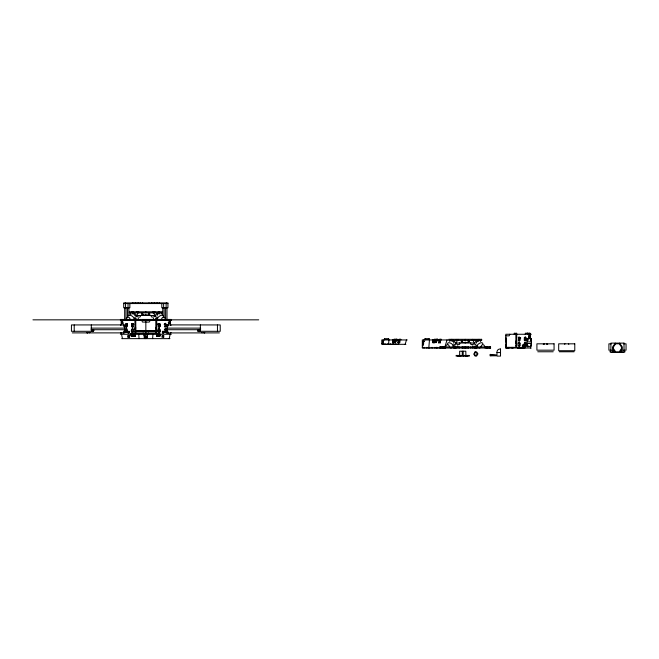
<?xml version="1.0" encoding="UTF-8"?>
<svg xmlns="http://www.w3.org/2000/svg" width="659" height="659" viewBox="0 0 659 659"><rect width="100%" height="100%" fill="white"/><g stroke="black" fill="none" stroke-linecap="round" stroke-linejoin="round"><path stroke-width="0.99" d="M396.767 339.953L396.8 339.294L396.94 339.953M400.219 339.953L400.252 339.294M437.312 339.953L437.345 339.294L437.419 339.953M440.764 339.953L440.797 339.294M135.095 334.261L134.922 336.074A1.038 0.98 48.4 0 1 134.214 336.378M135.293 334.261L135.12 336.074A1.038 0.98 48.4 0 1 134.411 336.378L131.94 336.345M432.872 339.953L433.045 341.766A1.038 0.98 -48.4 0 0 433.754 342.07L435.961 342.07M157.452 336.378A1.038 0.98 -48.4 0 1 156.751 336.074L156.57 334.261M393.407 342.07A1.038 0.98 -48.4 0 1 392.698 341.766L392.525 339.953M433.951 342.07A1.038 0.98 -48.4 0 1 433.243 341.766L433.07 339.953M159.766 336.238L160.401 334.261M159.527 336.345L160.351 335.851L160.598 334.261M395.474 342.037L396.347 339.953M392.5 341.766A1.038 0.98 -48.4 0 0 393.209 342.07L395.919 341.93L396.545 339.953M436.266 341.93L436.892 339.953M436.019 342.037L436.958 341.288L437.032 339.294M152.608 338.635L152.995 333.602M388.555 344.319L388.942 339.953M428.77 348.026L429.487 339.953M125.647 324.203C128.587 320.562 125.712 332.68 125.647 324.203L127.517 324.236M125.647 329.5C128.587 325.851 125.712 337.976 125.647 329.5L126.825 328.734M127.261 326.526L127.195 323.808M164.791 329.5C167.732 325.851 164.857 337.976 164.791 329.5L164.388 329.5M164.404 323.997C166.192 321.543 166.192 328.989 164.404 326.526M166.019 326.32C163.078 329.97 165.953 317.852 166.019 326.32L165.615 326.32M164.404 329.294C166.192 326.831 166.192 334.286 164.404 331.823M524.317 346.403C522.752 342.622 526.549 340.637 525.594 345.382C525.8 346.873 523.518 345.646 524.77 345.382C527.711 349.031 524.836 336.906 524.77 345.382M525.594 340.085C522.661 343.734 525.528 331.617 525.594 340.085L525.997 340.085C525.931 331.617 523.065 343.734 525.997 340.085M527.892 338.66L526.936 340.662L526.936 338.66C532.324 335.752 532.876 347.623 528.394 346.708L526.936 343.496L526.936 341.873L528.444 338.66M204.29 332.886L204.339 332.433M133.439 326.526C130.993 329.236 131.1 321.271 133.439 323.997M132.912 327.095C128.686 324.78 135.54 320.562 132.879 327.012M132.508 328.709C136.8 334.072 127.838 332.663 132.723 328.709M133.439 331.823C131.924 333.841 130.976 329.385 132.525 328.734M158.951 328.709C164.116 333.438 154.008 333.363 159.157 328.709M158.786 332.309L158.407 329.5L158.967 328.734M158.753 323.437C160.672 323.067 160.672 327.465 158.753 327.095M518.946 340.851L518.394 340.085L518.765 337.284M519.333 346.148C517.554 346.313 517.801 341.617 519.671 342.705C520.602 343.784 519.992 347.268 518.279 345.777M518.74 337.202C520.585 336.873 520.659 340.892 518.93 340.884M161.883 337.013L162.369 335.851M398.151 342.837L398.324 341.543L399.881 341.543L399.708 342.837L397.632 342.548M438.696 342.837L438.869 341.543L440.426 341.543L440.253 342.837L438.482 342.787M432.774 342.738L433.144 339.953M162.205 337.144L163.753 337.144L163.613 335.719M156.685 336.115L156.941 334.261M392.509 342.738L392.888 339.953M433.054 342.738L433.433 339.953M525.239 334.261L525.388 333.207L530.042 333.207L530.223 337.993M527.513 334.261L527.661 333.207L527.908 334.261M156.957 336.115L157.221 334.261M392.78 342.738L393.168 339.953M433.325 342.738L433.721 339.953M157.229 336.115L157.501 334.261M393.052 342.738L393.448 339.953M433.597 342.738L433.993 339.953M157.501 336.115L157.773 334.261M158.349 334.261L158.448 333.602M393.316 342.738L393.728 339.953M397.484 339.953L397.336 339.294L394.057 339.294L393.571 342.738M433.861 342.738L434.273 339.953M438.029 339.953L437.881 339.294L434.602 339.294L434.116 342.738M434.841 339.953L434.94 339.294L434.783 339.953M157.765 336.115L157.938 333.602M145.038 336.98L144.041 337.639M423.127 342.235L424.124 341.296M158.02 336.115L158.399 333.602M393.827 342.738L394.354 339.294L394.296 342.738M434.372 342.738L434.66 340.884M394.074 342.738L394.37 340.884M505.857 341.873L506.474 337.993L505.815 337.993M506.441 345.901L506.441 339.459M436.555 348.026L436.686 347.244M394.057 339.294L393.942 342.738M434.602 339.294L434.495 342.738M519.654 348.026L519.77 347.375M395.507 339.294L395.359 342.738M398.81 339.953L398.959 339.294L400.787 339.294L400.936 339.953M436.052 339.294L435.904 342.738M439.355 339.953L439.504 339.294L441.332 339.294L441.481 339.953M120.712 325.381L120.836 324.895M170.829 332.943L170.953 332.457M86.914 332.886L87.037 332.433M169.206 338.635L170.442 332.943M405.153 344.319L406.488 339.953M444.561 348.026L447.033 339.953M137.92 312.852L136.874 315.504L154.791 315.504L153.745 312.852M142.072 313.626L142.319 312.852M457.288 340.382L456.242 343.026L474.151 343.026L473.104 340.382M121.223 324.895L121.124 319.442M126.058 319.442L126.94 317.712L128.175 317.045L129.403 317.712L130.284 319.442M142.426 312.852L141.767 314.582M161.389 319.442L162.262 317.712L163.498 317.045L164.734 317.712L165.607 319.442M445.426 346.972L446.3 345.242L447.535 344.575L448.771 345.242L449.644 346.972M462.017 340.382L461.127 342.112M480.749 346.972L481.622 345.242L482.858 344.575L484.093 345.242L484.966 346.972M92.581 330.241L91.98 331.568L93.397 331.568L93.998 330.241L92.029 330.241M92.853 331.568L93.454 330.241M123.2 332.943L124.716 329.731L124.716 328.108L123.2 324.895M167.913 324.895L166.958 326.897L166.958 324.895M168.465 324.895L166.958 328.108L166.958 329.731L168.465 332.943M423.152 342.054L424.124 341.568M142.13 314.005L142.426 313.42M461.498 341.535L461.786 340.95M490.864 355.794L490.864 354.418L490.074 354.418L490.074 355.794L496.161 355.794M87.713 332.886L87.977 332.433M130.408 312.852L130.375 312.901A3.493 1.746 35.3 0 0 130.894 314.648M134.197 319.442L134.222 319.393A3.493 1.746 35.3 0 0 131.759 315.9A3.493 1.746 35.3 0 0 128.258 315.9M138.291 319.442L138.324 319.393A3.493 1.746 35.3 0 0 138.176 318.289M449.743 340.431L449.767 340.382A3.493 1.746 35.3 0 0 449.883 341.535M453.557 346.972L453.59 346.922A3.493 1.746 35.3 0 0 450.328 343.034A3.493 1.746 35.3 0 0 447.766 344.533M457.659 346.972L457.684 346.922A3.493 1.746 35.3 0 0 457.544 345.81M198.919 329.673L197.865 331.296L199.957 331.296M543.271 344.5L543.741 343.825M564.648 344.311L564.985 343.825M615.292 343.117L612.573 346.988L612.573 352.483M518.279 337.573L519.333 337.202M518.279 342.869L519.333 342.499M89.624 332.886L89.978 332.433M144.807 337.746L145.038 336.263M134.93 328.149L135.779 327.301M134.93 329.212L135.779 328.363M158.786 323.52L158.786 327.012M519.308 346.066L519.893 345.382M128.06 335.719L127.912 337.144L129.683 337.095M155.475 315.883L153.934 316.79A3.493 1.746 -35.3 0 1 151.199 315.883M474.834 343.413L473.294 344.319A3.493 1.746 -35.3 0 1 470.732 342.82M157.896 312.852L157.798 312.901A3.493 1.746 -35.3 0 0 155.326 316.394L155.557 316.79A3.493 1.746 -35.3 0 0 157.254 317.037M156.735 319.442L156.842 319.393A3.493 1.746 -35.3 0 0 157.592 318.882M477.256 340.382L477.157 340.431A3.493 1.746 -35.3 0 0 474.686 343.924L474.925 344.319A3.493 1.746 -35.3 0 0 475.922 344.649M476.103 346.972L476.202 346.922A3.493 1.746 -35.3 0 0 477.627 345.81M519.127 340.851L519.893 340.085M461.811 340.406C458.557 343.504 472.363 343.051 468.376 340.382M147.212 335.604L146.627 337.26M383.167 341.296L382.574 342.952M127.739 335.851L129.502 335.818M127.912 337.144L128.414 336.856A2.381 1.269 -90 0 0 128.884 335.983M163.885 331.353L163.556 331.436A2.381 1.269 -90 0 0 162.658 333.116M163.885 332.68L163.737 332.713A1.063 0.56 -90 0 0 163.399 333.207M522.225 345.135L524.127 345.118L524.127 346.436L522.299 346.436M523.864 345.118L523.534 345.201A2.381 1.269 -90 0 0 522.645 346.881M523.864 346.436L523.716 346.477A1.063 0.56 -90 0 0 523.378 346.972M126.825 327.095C125.416 326.988 125.416 323.536 126.825 323.437M122.014 322.086L122.236 322.053A1.063 0.881 -90 0 0 122.45 321.946M122.014 323.412L122.525 323.33A2.381 1.977 -90 0 0 123.002 323.091M435.904 342.054L435.764 342.07M142.657 312.852C138.925 315.785 152.748 315.785 149.008 312.852M143.028 312.852L142.237 313.651L143.028 314.442M148.637 314.442L149.428 313.651L148.637 312.852M422.328 345.143L423.605 344.163L423.655 339.953M462.396 340.382L461.597 341.173L462.396 341.972M467.997 341.972L468.796 341.173L467.997 340.382M144.041 335.884L144.931 336.197M144.041 335.604L145.013 336.362M147.797 334.261L143.868 334.261M507.784 348.026L505.815 348.026L505.815 334.261L531.278 334.261M123.719 303.56L167.946 303.56M135.762 315.504L136.504 315.504M120.366 319.442L171.299 319.442M32.95 319.837L129.815 319.837M161.85 319.837L258.715 319.837M120.366 320.505L171.299 320.505M123.044 322.086L121.635 322.086L121.635 323.412L123.044 323.412M131.545 324.047L133.242 324.047M157.583 324.047L160.121 324.047M131.759 324.203L133.942 324.236M157.723 324.236L159.906 324.203M164.149 324.236L166.019 324.203M170.45 324.236L170.352 320.505M166.274 324.895L220.23 324.945L220.23 331.296L200.369 331.296L200.369 324.945M159.643 327.045C161.653 322.795 156.578 322.309 158.407 326.32M159.906 326.32L159.14 327.095L158.201 326.32M91.099 328.124L124.88 328.124M166.793 328.124L200.567 328.124L200.567 329.714L166.793 329.714M126.874 329.5L127.335 332.638M159.906 329.5L159.14 328.734M91.099 329.714L124.88 329.714M134.93 329.895L135.779 329.895M155.895 329.895L156.735 329.895M199.636 330.241L197.667 330.241L198.268 331.568L200.229 331.568M135.919 330.637L156.636 330.637M91.708 331.296L93.471 331.296M134.93 331.329L143.135 331.329M148.423 331.329L156.636 331.329M162.312 331.353L164.149 331.353L164.149 332.68L162.312 332.68M125.647 331.617C125.844 332.449 127.945 332.449 126.874 331.617M159.906 331.617L158.753 332.383M134.93 332.012L156.735 332.012M72.284 332.886L123.439 332.886M166.093 332.943L219.381 332.886M120.366 334.261L171.299 334.261M131.067 334.261L131.899 336.238M163.926 335.851L162.048 335.728M505.815 335.851L509.201 335.826L509.786 334.261M528.6 335.851L530.017 335.851L530.017 337.177L528.6 337.177M159.47 336.378L157.254 336.378A1.038 0.98 -48.4 0 1 156.554 336.074M518.411 337.812L520.099 337.812M146.627 337.968L145.013 337.968L145.013 338.635M518.699 337.993L520.775 337.993M524.127 337.993L525.997 337.968M121.75 338.635L169.923 338.635M505.815 338.66L506.565 338.66M384.428 338.883L388.662 338.883M424.973 338.883L429.215 338.883M384.428 339.294L388.662 339.294M424.973 339.294L429.215 339.294M407.246 339.953L381.783 339.953L381.783 344.319L405.87 344.319M447.791 339.953L422.328 339.953L422.328 348.026L490.658 348.026M527.134 341.873L531.212 341.873M519.893 343.265L519.308 342.573M527.258 343.496L531.212 343.496M383.662 343.66L381.783 343.66L383.06 342.68L383.11 339.953M515.873 343.66L516.722 343.66M611.412 343.825L608.9 343.825L608.9 350.176L611.412 350.176M623.538 343.825L626.05 343.825L626.05 350.176L623.538 350.176M505.815 344.698L506.376 346.708M515.873 345.777L516.722 345.777M505.815 346.708L506.614 346.708M439.734 346.972L490.658 346.972M422.328 347.367L422.749 347.367M505.815 347.367L516.722 347.367L516.722 333.207L515.873 333.207L515.873 347.367M505.815 348.026L531.278 348.026M537.76 351.766L553.214 351.766M559.318 351.766L574.137 351.766M609.748 351.766L611.025 351.766M623.925 351.766L625.202 351.766M496.977 352.557L500.527 352.557M491.169 354.946L496.161 354.946M495.527 355.341L491.803 354.946M519.144 340.884L518.279 340.481M529.638 335.851L529.408 335.818A1.063 0.881 -90 0 1 529.202 335.711M529.638 337.177L529.128 337.095A2.381 1.977 -90 0 1 528.65 336.856M169.651 322.086L169.429 322.053A1.063 0.881 -90 0 1 169.215 321.946M168.391 322.053L170.03 322.086L170.03 323.412L168.482 323.388M169.651 323.412L169.141 323.33A2.381 1.977 -90 0 1 168.259 322.712M440.377 341.543L440.105 341.411A1.063 0.56 -90 0 1 439.891 341.016M440.253 342.837L439.742 342.548A2.381 1.269 -90 0 1 439.158 341.098M399.832 341.543L399.56 341.411A1.063 0.56 -90 0 1 399.346 341.016M398.267 341.543L397.978 341.403A1.063 0.56 -90 0 1 397.772 341.016M399.708 342.837L399.197 342.548A2.381 1.269 -90 0 1 398.613 341.098M163.753 337.144L163.251 336.856A2.381 1.269 -90 0 1 162.789 335.983M129.428 331.37L127.525 331.353L127.525 332.68L129.502 332.713M127.78 331.353L128.11 331.436A2.381 1.269 -90 0 1 129.007 333.116M127.78 332.68L127.928 332.713A1.063 0.56 -90 0 1 128.274 333.207M383.167 343.331L382.574 342.672M147.212 337.639L146.627 336.98M132.698 328.734L133.439 329.294M132.138 336.345L131.149 335.324M453.137 340.382L453.235 340.431A3.493 1.746 35.3 0 1 455.707 343.924L455.476 344.319A3.493 1.746 35.3 0 1 453.771 344.566M454.29 346.972L454.191 346.922A3.493 1.746 35.3 0 1 452.766 345.81M133.777 312.852L133.876 312.901A3.493 1.746 35.3 0 1 136.347 316.394L136.108 316.79A3.493 1.746 35.3 0 1 135.111 317.119M134.93 319.442L134.831 319.393A3.493 1.746 35.3 0 1 134.074 318.882M455.558 343.413L457.099 344.319A3.493 1.746 35.3 0 0 459.661 342.82M136.191 315.883L137.739 316.79A3.493 1.746 35.3 0 0 140.474 315.883M519.308 337.284L519.621 340.81M515.873 341.065L516.722 341.914M515.873 342.128L516.722 342.977M155.895 327.301L156.735 328.149M155.895 328.363L156.735 329.212M201.687 332.433L202.041 332.886M619.6 343.117L622.318 346.988L622.318 352.483M568.478 343.825L568.816 344.311M547.234 343.825L547.703 344.5M469.266 342.112L468.607 340.382M149.898 314.582L149.247 312.852M480.625 340.382L480.65 340.431A3.493 1.746 -35.3 0 1 480.51 341.535M476.836 346.972L476.803 346.922A3.493 1.746 -35.3 0 1 479.67 343.215A3.493 1.746 -35.3 0 1 482.8 343.94M472.734 346.972L472.709 346.922A3.493 1.746 -35.3 0 1 472.849 345.81M161.257 312.852L161.29 312.901A3.493 1.746 -35.3 0 1 161.142 314.013M157.443 319.393L157.468 319.442A3.493 1.746 -35.3 0 1 160.302 315.686A3.493 1.746 -35.3 0 1 163.44 316.411M153.374 319.442L153.341 319.393A3.493 1.746 -35.3 0 1 153.489 318.289M203.689 332.433L203.96 332.886M468.607 340.95L468.903 341.535M149.247 313.42L149.535 314.005M167.913 332.943L166.958 330.942L166.958 332.943M123.76 324.895L124.716 326.897L124.716 324.895L71.436 324.945L71.436 331.296L91.304 331.296L91.304 324.945M199.092 330.241L199.685 331.568M198.211 330.241L198.812 331.568M170.442 324.895L170.541 319.442M121.223 332.943L122.467 338.635M468.714 340.382L468.961 341.156M204.636 332.433L204.751 332.886M170.829 324.895L170.953 325.381M120.712 332.457L120.836 332.943M132.113 333.602L132.261 336.115M437.37 339.294L437.485 339.953M437.082 339.294L437.189 339.953M133.67 334.261L133.555 333.602L133.901 336.115M145.013 336.082L145.038 336.543M396.776 339.294L396.875 339.953M133.892 334.261L134.164 336.115M134.164 334.261L134.436 336.115M134.444 334.261L134.708 336.115M134.724 334.261L134.98 336.115M135.021 334.261L135.268 336.115M129.296 335.851L129.469 337.144M130.787 334.261L131.026 336.115M87.326 332.433L87.383 332.886M139.065 338.635L138.67 333.602M131.265 334.261L131.347 335.324M440.039 339.294L440.072 339.953M436.587 339.294L436.62 339.953M399.494 339.294L399.527 339.953M396.043 339.294L396.075 339.953M130.82 333.602L130.853 334.261L130.869 333.602M529.688 333.207L529.712 334.261M527.414 333.207L527.439 334.261M546.846 343.825L546.846 344.492M544.128 343.825L544.128 344.492M530.52 334.261L530.52 338.924M530.52 346.436L530.52 348.026M528.988 335.851L528.988 337.177M525.841 337.993L525.841 340.81M525.841 342.68L525.841 346.428M525.042 347.367L525.042 348.026M524.235 347.367L524.235 348.026M523.576 347.367L523.576 348.026M523.304 347.499L523.304 348.026M522.991 347.367L522.991 348.026M522.768 347.367L522.768 348.026M522.562 345.118L522.562 346.436M522.595 347.499L522.595 348.026M521.73 347.499L521.73 348.026M521.59 347.367L521.59 348.026M521.022 347.367L521.03 348.026M520.956 347.367L520.956 348.026M520.783 347.367L520.734 348.026L520.668 347.367M520.173 347.499L520.173 348.026M520.124 347.367L520.042 348.026M519.621 342.68L519.621 346.428M519.58 347.367L519.58 348.026M519.317 347.367L519.317 348.026M518.855 347.499L518.855 348.026M518.724 347.499L518.724 348.026M517.99 347.367L517.99 348.026M517.925 347.367L517.925 348.026M515.05 334.261L515.05 333.207L514.209 333.207L514.209 334.261M512.974 347.367L512.966 348.026M512.801 347.367L512.801 348.026M511.376 347.367L511.376 348.026M509.786 347.367L509.786 348.026M508.353 347.367L508.353 348.026M508.196 347.367L508.196 348.026M506.606 347.367L506.606 348.026M506.054 344.698L506.054 346.708M490.469 346.972L490.469 348.026M489.901 346.972L489.901 348.026M489.637 346.972L489.637 348.026M489.11 346.972L489.11 348.026M488.138 346.972L488.138 348.026M487.355 346.972L487.363 348.026M487.108 346.972L487.108 348.026M487.042 346.972L487.042 348.026M486.828 346.972L486.836 348.026M486.466 346.972L486.466 348.026M486.004 346.972L486.004 348.026M485.082 346.972L485.04 348.026M479.068 339.319L479.068 340.382M477.157 346.972L477.108 348.026M476.21 346.972L476.21 348.026M475.674 346.972L475.674 348.026M475.518 346.972L475.518 348.026M475.147 346.972L475.147 348.026M473.928 346.972L473.928 348.026M472.355 339.319L472.355 340.382M472.346 346.972L472.346 348.026M470.757 346.972L470.757 348.026M468.376 346.972L468.376 348.026M467.841 346.972L467.841 348.026M467.758 355.44L467.758 356.099M466.786 346.972L466.786 348.026M466.704 355.44L466.704 356.099M465.913 356.099L465.806 351.206L459.661 351.206L459.661 355.44M465.724 346.972L465.724 348.026M465.196 339.319L465.196 340.382M465.196 341.972L465.196 343.026M465.196 346.972L465.196 348.026M465.114 355.44L465.114 356.099M464.669 346.972L464.669 348.026M463.606 346.972L463.606 348.026M463.524 355.44L463.524 356.099M463.186 351.206L463.186 355.44L469.348 355.44L469.348 356.099L456.119 356.099L456.119 355.44L462.28 355.44L462.28 351.206M462.552 346.972L462.552 348.026M462.017 346.972L462.017 348.026M461.943 355.44L461.943 356.099M460.353 355.44L460.353 356.099M459.636 346.972L459.636 348.026M459.554 355.44L459.554 356.099M458.763 355.44L458.763 356.099M458.038 339.319L458.038 340.382M458.046 346.972L458.046 348.026M457.7 355.44L457.7 356.099M456.465 346.972L456.465 348.026M455.245 346.972L455.245 348.026M454.875 346.972L454.875 348.026M454.718 346.972L454.718 348.026M454.183 346.972L454.183 348.026M453.285 346.972L453.235 348.026M451.324 339.319L451.324 340.382M444.388 346.972L444.388 348.026M443.927 346.972L443.927 348.026M443.556 346.972L443.573 348.026M443.285 346.972L443.35 348.026M443.029 346.972L443.037 348.026M442.255 346.972L442.255 348.026M441.283 346.972L441.283 348.026M440.756 346.972L440.756 348.026M440.492 346.972L440.492 348.026M439.924 346.972L439.924 348.026M439.817 339.953L439.817 340.481M439.116 339.953L439.116 340.481M439.026 347.367L439.026 348.026M438.243 339.953L438.243 340.481M437.444 347.367L437.444 348.026M435.854 347.367L435.854 348.026M434.265 347.367L434.265 348.026M432.675 347.367L432.675 348.026M431.085 347.367L431.085 348.026M429.503 347.367L429.503 348.026M429.215 338.759L429.215 339.953M427.913 347.367L427.913 348.026M426.324 347.367L426.324 348.026M424.973 338.759L424.973 339.953M424.734 347.367L424.734 348.026M423.127 341.955L423.127 345.753M423.152 347.367L423.152 348.026M399.272 339.953L399.272 340.481M398.563 339.953L398.563 340.481M398.481 343.66L398.481 344.319M397.698 339.953L397.698 340.481M396.899 343.66L396.899 344.319M395.309 343.66L395.309 344.319M393.72 343.66L393.72 344.319M392.13 343.66L392.13 344.319M390.54 343.66L390.54 344.319M388.958 343.66L388.958 344.319M388.662 338.759L388.662 339.953M387.368 343.66L387.368 344.319M385.779 343.66L385.779 344.319M384.428 338.759L384.428 339.953M384.189 343.66L384.189 344.319M382.599 343.66L382.599 344.319M217.454 324.945L217.454 331.296M171.101 319.442L171.101 320.505M169.009 322.086L169.009 323.412M166.999 307.613L166.999 319.78M166.356 302.901L166.356 303.56M166.117 303.56L166.117 307.794M165.615 307.613L165.615 319.78M164.14 307.613L164.14 317.753M163.638 303.56L163.638 307.794M162.757 307.613L162.757 315.727M162.584 331.353L162.584 332.68M161.809 303.56L161.809 307.794L167.946 307.794L167.946 302.901L123.719 302.901L123.719 307.794L129.856 307.794L129.856 303.56M159.7 311.798L159.7 312.852M159.643 328.915L159.643 332.663M159.593 334.261L159.593 333.602L159.412 336.115M159.33 302.901L159.33 303.56M159.338 333.602L159.338 334.261M158.349 336.115L158.3 333.602L158.226 334.261M158.003 333.602L157.995 336.115M157.748 302.901L157.748 303.56M156.735 320.505L156.735 333.602L134.93 333.602L134.93 320.505M156.315 319.442L156.315 320.505M156.158 302.901L156.158 303.56M156.158 319.442L156.158 320.505M155.788 319.442L155.895 333.602M154.568 302.901L154.568 303.56M154.568 319.442L154.568 320.505M152.979 302.901L152.979 303.56M152.995 311.798L152.995 312.852M152.979 319.442L152.979 320.505M151.389 302.901L151.389 303.56M151.389 319.442L151.389 320.505M149.807 320.505L149.7 321.691L149.008 322.086L142.451 322.062L141.866 320.505M149.008 302.901L149.008 303.56M149.008 319.442L149.008 320.505M148.481 319.442L148.481 320.505M148.423 332.012L148.423 331.164L143.135 331.164L143.135 332.012M147.789 331.164L143.769 331.164M147.418 319.442L147.418 320.505M147.155 334.261C149.231 338.874 142.435 338.874 144.51 334.261M146.627 333.602L146.627 334.261M146.364 319.442L146.364 320.505M145.837 311.798L145.837 312.852M145.837 314.442L145.837 315.504M145.837 319.442L145.861 338.635M145.301 319.442L145.301 320.505M145.038 333.602L145.038 334.261M144.247 319.442L144.247 320.505M143.184 319.442L143.184 320.505M142.657 302.901L142.657 303.56M142.657 319.442L142.657 320.505M140.276 302.901L140.276 303.56M140.276 319.442L140.276 320.505M138.687 302.901L138.687 303.56M138.67 311.798L138.67 312.852M138.687 319.442L138.687 320.505M137.097 302.901L137.097 303.56M137.097 319.442L137.097 320.505M135.878 319.442L135.878 320.505M135.779 319.442L135.779 333.602M135.507 302.901L135.507 303.56M135.507 319.442L135.507 320.505M133.925 302.901L133.925 303.56M133.728 333.602L133.728 334.261M133.662 333.602L133.67 336.115M132.335 302.901L132.335 303.56M132.327 333.602L132.327 334.261M132.031 324.236L132.031 327.045M132.031 328.915L132.031 332.663M131.965 311.798L131.965 312.852M129.09 331.353L129.09 332.68M128.909 307.613L128.909 315.727M128.027 303.56L128.027 307.794M127.533 307.613L127.533 317.753M126.05 307.613L126.05 319.78M126.05 329.5L126.05 331.617M125.811 324.236L125.811 327.045M125.811 328.915L125.811 332.663M125.556 303.56L125.556 307.794M125.309 302.901L125.309 303.56M124.675 307.613L124.675 319.78M122.656 322.086L122.656 323.412M120.564 319.442L120.564 320.505M74.212 324.945L74.212 331.296M451.769 341.205A1.433 0.717 35.3 0 1 453.516 341.914A1.433 0.717 35.3 0 1 453.672 343.158M476.218 345.687A1.45 0.725 -35.3 0 1 474.727 346.164M455.657 346.148A1.433 0.717 35.3 0 1 454.183 345.678M476.548 343.051A1.433 0.717 -35.3 0 1 477.149 341.675A1.433 0.717 -35.3 0 1 478.796 341.304M455.839 347.68A2.381 1.194 35.3 0 1 454.15 347.68M455.69 339.673A2.381 1.194 35.3 0 1 457.371 339.673M480.337 347.68A2.381 1.194 -35.3 0 1 478.656 347.68M477.116 339.673A2.381 1.194 -35.3 0 1 478.805 339.673M476.243 347.68A2.381 1.194 -35.3 0 1 474.554 347.68M473.022 339.673A2.381 1.194 -35.3 0 1 474.702 339.673M451.736 347.68A2.381 1.194 35.3 0 1 450.056 347.68M451.588 339.673A2.381 1.194 35.3 0 1 453.277 339.673M132.138 313.939A1.433 0.717 35.3 0 1 133.571 313.939A1.433 0.717 35.3 0 1 134.584 315.364M136.289 318.618A1.433 0.717 35.3 0 1 134.551 317.91M157.114 317.91A1.433 0.717 -35.3 0 1 155.376 318.618M157.18 315.529A1.433 0.717 -35.3 0 1 157.147 314.911M157.295 314.648A1.433 0.717 -35.3 0 1 158.58 313.717A1.433 0.717 -35.3 0 1 159.527 313.939M158.275 311.979A2.381 1.194 -35.3 0 1 159.148 311.979M154.181 311.979A2.381 1.194 -35.3 0 1 155.054 311.979M132.517 311.979A2.381 1.194 35.3 0 1 133.39 311.979M136.611 311.979A2.381 1.194 35.3 0 1 137.484 311.979M527.653 339.986A3.262 2.092 -90 0 1 528.04 340.275M531.212 344.698L530.808 346.708L531.212 344.698M124.279 331.807L123.76 332.943L124.716 332.943L124.716 330.942L124.279 331.807M475.106 351.865L473.722 354.13L475.106 356.099L476.581 356.099L477.956 353.834L476.581 351.865L475.106 351.865M475.436 352.499L474.398 353.982L475.436 355.465L476.251 355.465L477.289 353.982L476.251 352.499L475.436 352.499M615.671 343.776L613.422 346.988L613.422 348.611L615.671 351.824L619.221 351.824L621.47 348.611L621.47 346.988L619.221 343.776L615.671 343.776M621.47 349.822L620.07 351.824L621.47 351.824L621.47 349.822M162.312 311.798L129.362 311.798L129.362 312.852L162.312 312.852L162.312 311.798M531.212 338.66L531.212 340.662L531.212 338.66M481.671 339.319L448.721 339.319L448.721 340.382L481.671 340.382L481.671 339.319M624.007 343.117L610.885 343.117L610.885 352.483L624.007 352.483L624.007 343.117M554.062 343.825L536.912 343.825L536.912 350.176L554.062 350.176L554.062 343.825M574.78 343.825L558.684 343.825L558.684 350.712L574.78 350.712L574.78 343.825M527.892 346.708L526.936 346.708L526.936 344.698L527.892 346.708M500.527 349.006L499.992 349.006A3.015 3.015 0 0 0 496.977 352.021L496.977 356.099L500.527 356.099L500.527 349.006M614.822 351.824L613.422 351.824L613.422 349.822L614.822 351.824M396.644 339.953L396.537 339.294L396.586 339.953M518.279 348.026L518.279 347.367L518.213 348.026M445.352 348.026L445.352 346.972L445.311 348.026"/></g></svg>
